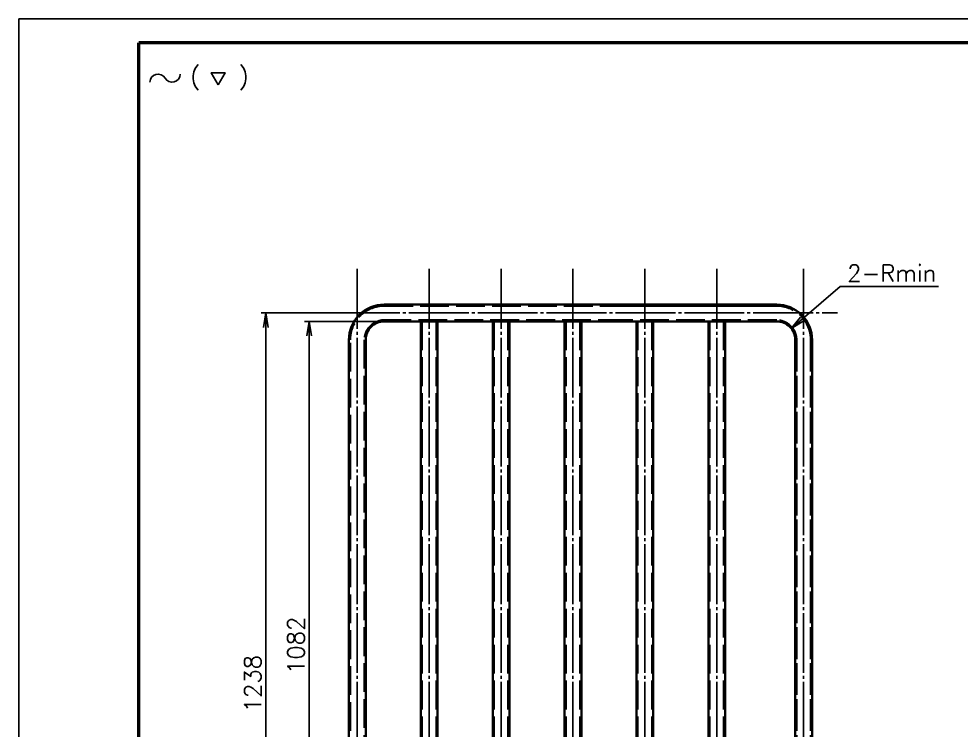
# Model space of a CAD drawing. Header units: millimetres. Extents: x -73083 to 81340, y -6859 to 6812.
# Drawn here: x 36948 to 38521, y -5662 to -4474 of the extents above; entities that cross this region are included whole.
import ezdxf

# ---------------------------------------------------------------- set-up
doc = ezdxf.new("R2010")
doc.units = ezdxf.units.MM
doc.linetypes.add('AM_ISO02W050', pattern=[7.5, 6, -1.5])
doc.linetypes.add('CENTER-HOKUTO', pattern=[23, 20, -1, 1, -1])
doc.layers.add('A3', color=7, linetype='Continuous', plot=False)
doc.layers.add('AM_HID', color=1, linetype='AM_ISO02W050', lineweight=25)
doc.layers.add('AM_VIS', color=7, linetype='Continuous', lineweight=50)
doc.layers.add('title_frame', color=7, linetype='Continuous')
doc.layers.add('word_dim', color=253, linetype='Continuous')
doc.styles.get("Standard").update_dxf_attribs({"font": 'romans.shx', "bigfont": 'bigfont.shx'})
doc.dimstyles.new('RS-1-8', dxfattribs={"dimscale": 8, "dimtxt": 3.5, "dimasz": 3, "dimexe": 1, "dimexo": 0, "dimgap": 1, "dimtad": 3, "dimdsep": 46, "dimtxsty": 'Standard', "dimblk1": 'OPEN', "dimblk2": 'OPEN', "dimsah": 1, "dimcen": 0, "dimclrd": 256, "dimclre": 256, "dimclrt": 3, "dimadec": 0, "dimazin": 0, "dimtfac": 1, "dimtmove": 0, "dimatfit": 3, "dimfxl": 0, "dimtolj": 1, "dimtzin": 0, "dimarcsym": 0})
doc.dimstyles.new('RS-1-8$4', dxfattribs={"dimscale": 8, "dimtxt": 3.5, "dimasz": 3, "dimexe": 1, "dimexo": 0, "dimgap": 1, "dimtad": 3, "dimtoh": 1, "dimdsep": 46, "dimtxsty": 'Standard', "dimblk1": 'OPEN', "dimblk2": 'OPEN', "dimsah": 1, "dimcen": 0, "dimclrd": 256, "dimclre": 256, "dimclrt": 3, "dimadec": 0, "dimazin": 0, "dimtfac": 1, "dimtmove": 0, "dimatfit": 3, "dimfxl": 0, "dimtolj": 1, "dimtzin": 0, "dimarcsym": 0})

# ---------------------------------------------------------------- blocks, each defined once
blk = doc.blocks.new('shiage0')
at = {"layer": 'word_dim', "color": 3, "linetype": 'Continuous'}
for centre, start, end in [((1.69, 0), 30, 180), ((4.61, 1.69), 210, 0)]:
    blk.add_arc(centre, 1.69, start, end, dxfattribs=at)
blk = doc.blocks.new('12')
at = {"layer": 'title_frame', "color": 3, "linetype": 'Continuous'}
blk.add_lwpolyline([(20.46, 3.03), (19.01, 5.53), (21.9, 5.53)], close=True, dxfattribs=at)
blk.add_blockref('shiage0', (6.23, 3.56), dxfattribs=at)
blk.add_text('(   )', height=3.5, dxfattribs=at).set_placement((14.64, 3.08))
blk = doc.blocks.new('_Open')
at = {"color": 0, "lineweight": -2}
for p, q in [((-1, 0.167), (0, 0)), ((-1, -0.167), (0, 0)), ((0, 0), (-1, 0))]:
    blk.add_line(p, q, dxfattribs=at)
blk = doc.blocks.new('*D541')
at = {"layer": 'DEFPOINTS', "color": 0, "ltscale": 5}
for p in [(37360.8, -4965.5), (37484.3, -4965.5), (37499.4, -6203.5)]:
    blk.add_point(p, dxfattribs=at)
at = {"layer": 'word_dim', "lineweight": -2, "ltscale": 5}
for p, q in [((37484.3, -4965.5), (37352.8, -4965.5)), ((37360.8, -6179.5), (37360.8, -4989.5)), ((37499.4, -6203.5), (37352.8, -6203.5))]:
    blk.add_line(p, q, dxfattribs=at)
at = {"layer": 'word_dim', "lineweight": -2, "ltscale": 5, "xscale": 24, "yscale": 24, "zscale": 24}
for p, rotation in [((37360.8, -4965.5), 90), ((37360.8, -6203.5), 270)]:
    blk.add_blockref('_Open', p, dxfattribs=dict(at, rotation=rotation))
at = {"layer": 'word_dim', "color": 3, "ltscale": 5, "insert": (37338.8, -5584.5), "char_height": 28, "attachment_point": 5, "rotation": 90}
blk.add_mtext('\\A1;1238', dxfattribs=at)
blk = doc.blocks.new('*D549')
at = {"layer": 'DEFPOINTS', "color": 0, "ltscale": 5}
for p in [(38237.7, -4991.2), (38212.3, -5013.1)]:
    blk.add_point(p, dxfattribs=at)
at = {"layer": 'word_dim', "lineweight": -2, "ltscale": 5}
for p, q in [((38319.4, -4921.1), (38255.9, -4975.6)), ((38483.4, -4921.1), (38319.4, -4921.1))]:
    blk.add_line(p, q, dxfattribs=at)
at = {"layer": 'word_dim', "lineweight": -2, "ltscale": 5, "xscale": 24, "yscale": 24, "zscale": 24, "rotation": 220.6371705087367}
blk.add_blockref('_Open', (38237.7, -4991.2), dxfattribs=at)
at = {"layer": 'word_dim', "color": 3, "ltscale": 5, "insert": (38405.4, -4899.1), "char_height": 28, "attachment_point": 5}
blk.add_mtext('\\A1;{\\Fromans,bigfont|c134;2-Rmin}', dxfattribs=at)
blk = doc.blocks.new('*D551')
at = {"layer": 'DEFPOINTS', "color": 0, "ltscale": 5}
for p in [(37433, -4979.5), (37619.4, -4979.5), (37527.4, -6061.5)]:
    blk.add_point(p, dxfattribs=at)
at = {"layer": 'word_dim', "lineweight": -2, "ltscale": 5}
for p, q in [((37619.4, -4979.5), (37425, -4979.5)), ((37433, -6037.5), (37433, -5003.5)), ((37527.4, -6061.5), (37425, -6061.5))]:
    blk.add_line(p, q, dxfattribs=at)
at = {"layer": 'word_dim', "lineweight": -2, "ltscale": 5, "xscale": 24, "yscale": 24, "zscale": 24}
for p, rotation in [((37433, -4979.5), 90), ((37433, -6061.5), 270)]:
    blk.add_blockref('_Open', p, dxfattribs=dict(at, rotation=rotation))
at = {"layer": 'word_dim', "color": 3, "ltscale": 5, "insert": (37411, -5520.5), "char_height": 28, "attachment_point": 5, "rotation": 90}
blk.add_mtext('\\A1;1082', dxfattribs=at)

msp = doc.modelspace()

# ---------------------------------------------------------------- linework, layer by layer
at = {"layer": 'A3', "linetype": 'Continuous'}
msp.add_lwpolyline([(36948.42267, -4474.23229), (40308.42267, -4474.23229), (40308.42267, -6850.23229), (36948.42267, -6850.23229)], close=True, dxfattribs=at)
at = {"layer": 'AM_HID', "ltscale": 8}
for p, q in [((37558.36502, -4953.95214), (37963.36502, -4953.95214)), ((38213.36502, -4951.45214), (37963.36502, -4951.45214)), ((37963.36502, -4953.95214), (38213.36502, -4953.95214)), ((38213.36502, -4953.95214), (37963.36502, -4953.95214)), ((37963.36502, -4976.95214), (37558.36502, -4976.95214)), ((37619.36401, -4979.45214), (37647.36401, -4979.45214)), ((37621.86401, -4979.45214), (37621.86401, -6060.45212)), ((37644.86401, -4979.45214), (37644.86401, -6060.45212)), ((37739.36398, -4979.45214), (37767.36398, -4979.45214)), ((37741.86398, -4979.45214), (37741.86398, -6060.45212)), ((37764.86398, -4979.45214), (37764.86398, -6060.45212)), ((37859.36398, -4979.45214), (37887.36398, -4979.45214)), ((37861.86398, -4979.45214), (37861.86398, -6060.45212)), ((37884.86398, -4979.45214), (37884.86398, -6060.45212)), ((38213.36502, -4976.95214), (37963.36502, -4976.95214)), ((38007.36398, -4979.45214), (37979.36398, -4979.45214)), ((37981.86398, -4979.45214), (37981.86398, -6060.45212)), ((38004.86398, -4979.45214), (38004.86398, -6060.45212)), ((38127.36398, -4979.45214), (38099.36398, -4979.45214)), ((38101.86398, -4979.45214), (38101.86398, -6060.45212)), ((38124.86398, -4979.45214), (38124.86398, -6060.45212)), ((37501.86504, -6203.45212), (37501.86504, -5010.45214)), ((37524.86504, -5010.45214), (37524.86504, -6203.45212)), ((38244.36502, -5010.45214), (38244.36502, -6203.45212)), ((38246.86502, -5010.45214), (38246.86502, -6203.45212)), ((38246.86502, -6203.45212), (38246.86502, -5010.45214)), ((38269.86502, -5010.45214), (38269.86502, -6203.45212)), ((38269.86502, -6203.45212), (38269.86502, -5010.45214)), ((38272.36502, -6203.45212), (38272.36502, -5010.45214))]:
    msp.add_line(p, q, dxfattribs=at)
for centre, radius, start, end in [((37558.36502, -5010.45214), 56.5, 90.0000025, 180.00000501), ((38213.36502, -5010.45214), 59, 0, 90.0000025), ((38213.36502, -5010.45214), 56.5, 0, 90.0000025), ((38213.36502, -5010.45214), 56.5, 0, 90.0000025), ((37558.36502, -5010.45214), 33.5, 90.0000025, 180.00000501), ((38213.36502, -5010.45214), 33.5, 0, 90.0000025), ((38213.36502, -5010.45214), 33.5, 0, 90.0000025), ((38213.36502, -5010.45214), 31, 0, 90.0000025)]:
    msp.add_arc(centre, radius, start, end, dxfattribs=at)
at = {"layer": 'AM_VIS', "linetype": 'Continuous'}
for p in [(40268.42267, -4514.23229), (37148.42267, -6810.23229)]:
    msp.add_line(p, (37148.42267, -4514.23229), dxfattribs=at)
at = {"layer": 'AM_VIS', "lineweight": 35, "ltscale": 8}
for p, q in [((37558.36502, -4951.45214), (37963.36502, -4951.45214)), ((37963.36502, -4951.45214), (38213.36502, -4951.45214)), ((37558.36502, -4979.45214), (37619.36401, -4979.45214)), ((37647.36401, -4979.45214), (37619.36401, -4979.45214)), ((37619.36401, -4979.45214), (37619.36401, -6060.45212)), ((37647.36401, -4979.45214), (37739.36398, -4979.45214)), ((37647.36401, -4979.45214), (37647.36401, -6060.45212)), ((37767.36398, -4979.45214), (37739.36398, -4979.45214)), ((37739.36398, -4979.45214), (37739.36398, -6060.45212)), ((37767.36398, -4979.45214), (37859.36398, -4979.45214)), ((37767.36398, -4979.45214), (37767.36398, -6060.45212)), ((37887.36398, -4979.45214), (37859.36398, -4979.45214)), ((37859.36398, -4979.45214), (37859.36398, -6060.45212)), ((37887.36398, -4979.45214), (37963.36502, -4979.45214)), ((37887.36398, -4979.45214), (37887.36398, -6060.45212)), ((37979.36398, -4979.45214), (37963.36502, -4979.45214)), ((38007.36398, -4979.45214), (37979.36398, -4979.45214)), ((37979.36398, -4979.45214), (37979.36398, -6060.45212)), ((38099.36398, -4979.45214), (38007.36398, -4979.45214)), ((38007.36398, -4979.45214), (38007.36398, -6060.45212)), ((38127.36398, -4979.45214), (38099.36398, -4979.45214)), ((38099.36398, -4979.45214), (38099.36398, -6060.45212)), ((38213.36502, -4979.45214), (38127.36398, -4979.45214)), ((38127.36398, -4979.45214), (38127.36398, -6060.45212)), ((37499.36504, -6203.45212), (37499.36504, -5010.45214)), ((37527.36504, -5010.45214), (37527.36504, -5820.45212)), ((38244.36502, -6061.45212), (38244.36502, -5010.45214)), ((38272.36502, -5010.45214), (38272.36502, -6203.45212))]:
    msp.add_line(p, q, dxfattribs=at)
for centre, radius, start, end in [((37558.36502, -5010.45214), 59, 90.0000025, 180.00000501), ((38213.36502, -5010.45214), 59, 0, 90.0000025), ((37558.36502, -5010.45214), 31, 90.0000025, 180.00000501), ((38213.36502, -5010.45214), 31, 0, 90.0000025)]:
    msp.add_arc(centre, radius, start, end, dxfattribs=at)
at = {"layer": 'word_dim', "color": 2, "linetype": 'CENTER-HOKUTO', "ltscale": 5}
for p, q in [((37513.36504, -4891.73574), (37513.36504, -6223.45212)), ((37633.36401, -4891.73574), (37633.36401, -6080.45212)), ((37753.36398, -4891.73574), (37753.36398, -6080.45212)), ((37873.36398, -4891.73574), (37873.36398, -6080.45212)), ((37993.36398, -4891.73574), (37993.36398, -6080.45212)), ((38113.36398, -4891.73574), (38113.36398, -6080.45212)), ((38258.36502, -4891.73574), (38258.36502, -6223.45212)), ((37484.30376, -4965.45214), (38314.64623, -4965.45214))]:
    msp.add_line(p, q, dxfattribs=at)

# ---------------------------------------------------------------- block references
at = {"layer": 'word_dim', "color": 3, "linetype": 'Continuous', "ltscale": 5, "xscale": 8, "yscale": 8, "zscale": 8}
msp.add_blockref('12', (37117.40301, -4608.58297), dxfattribs=at)

# ---------------------------------------------------------------- dimensions: what is measured, and where the dimension line sits
at = {"layer": 'word_dim', "ltscale": 5}
dim = msp.add_radius_dim(center=(38212.2741, -5013.05953), mpoint=(38237.69554, -4991.24209), text='{\\Fromans,bigfont|c134;2-Rmin}', dimstyle='RS-1-8$4', override={"dimtofl": 0}, dxfattribs=at)
dim.commit()
dim.dimension.update_dxf_attribs({"geometry": '*D549', "text_midpoint": (38405.43654, -4921.08955), "dimtype": 164})
for base, p1, p2, picture, middle in [((37360.82015, -4965.45214), (37499.36504, -6203.45212), (37484.30376, -4965.45214), '*D541', (37338.82015, -5584.45213)), ((37433.03579, -4979.45214), (37527.36504, -6061.45212), (37619.36401, -4979.45214), '*D551', (37411.03579, -5520.45213))]:
    dim = msp.add_linear_dim(base=base, p1=p1, p2=p2, angle=90, dimstyle='RS-1-8', dxfattribs=at)
    dim.commit()
    dim.dimension.update_dxf_attribs({"geometry": picture, "text_midpoint": middle})

doc.saveas('drawing.dxf')
